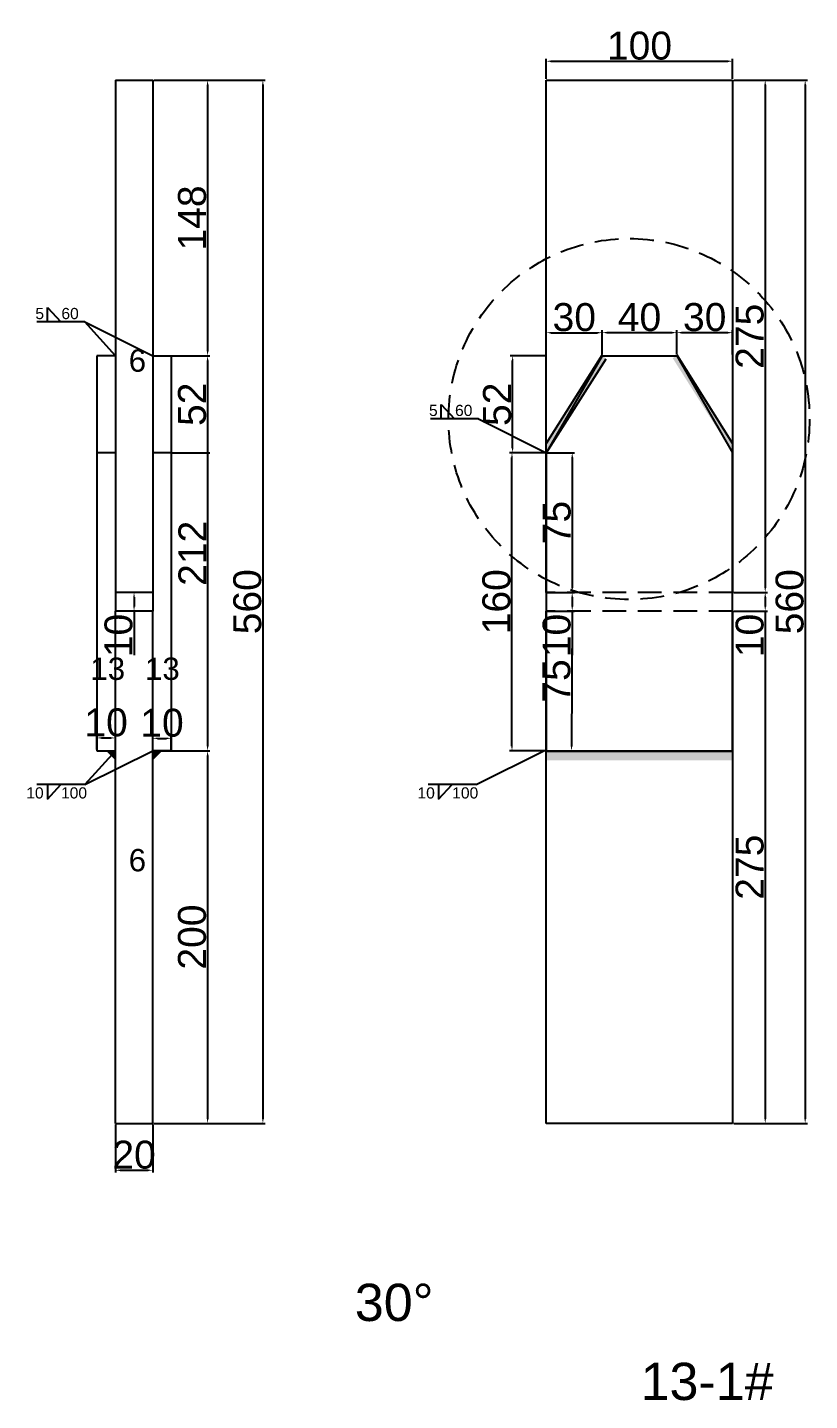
# Model space of a CAD drawing. Header units: millimetres. Extents: x 9380 to 24185, y -971 to 4358.
# Drawn here: x 19576 to 19996, y 1717 to 2455 of the extents above; entities that cross this region are included whole.
import ezdxf

# ---------------------------------------------------------------- set-up
doc = ezdxf.new("R2010")
doc.units = ezdxf.units.MM
doc.linetypes.add('DASHED', pattern=[19.05, 12.7, -6.35])
for name, color, linetype in [('切平处', 3, 'DASHED'), ('尺寸标注', 6, 'Continuous'), ('标号', 4, 'Continuous'), ('焊缝', 250, 'Continuous')]:
    doc.layers.add(name, color=color, linetype=linetype)
doc.styles.get("Standard").update_dxf_attribs({"font": 'arial.ttf'})
doc.dimstyles.new('ISO-25-JHF', dxfattribs={"dimtxt": 15, "dimasz": 2.5, "dimexe": 1.25, "dimexo": 0.625, "dimtad": 1, "dimtxsty": 'Standard', "dimcen": 2.5, "dimadec": 0, "dimazin": 0, "dimtfac": 1, "dimtmove": 0, "dimatfit": 3, "dimfxl": 1, "dimarcsym": 0})

# ---------------------------------------------------------------- blocks, each defined once
blk = doc.blocks.new('*D1542')
at = {"layer": 'Defpoints', "color": 0, "transparency": 16777216}
for p in [(19954.64, 2436.41), (19854.64, 2426.27), (19954.64, 2426.27)]:
    blk.add_point(p, dxfattribs=at)
at = {"layer": '尺寸标注', "color": 0, "lineweight": -2, "transparency": 16777216}
for p, q in [((19854.64, 2426.9), (19854.64, 2437.66)), ((19857.14, 2436.41), (19952.14, 2436.41)), ((19954.64, 2426.9), (19954.64, 2437.66))]:
    blk.add_line(p, q, dxfattribs=at)
at = {"layer": '尺寸标注', "color": 0, "transparency": 16777216}
for points in [[(19857.14, 2436.83), (19857.14, 2435.99), (19854.64, 2436.41)], [(19952.14, 2436.83), (19952.14, 2435.99), (19954.64, 2436.41)]]:
    blk.add_solid(points, dxfattribs=at)
at = {"layer": '尺寸标注', "color": 0, "transparency": 16777216, "insert": (19904.64, 2444.69), "char_height": 15, "attachment_point": 5}
blk.add_mtext('100', dxfattribs=at)
blk = doc.blocks.new('*D1543')
at = {"layer": 'Defpoints', "color": 0, "transparency": 16777216}
for p in [(19954.64, 2426.27), (19954.64, 2151.27), (19972.12, 2151.27)]:
    blk.add_point(p, dxfattribs=at)
at = {"layer": '尺寸标注', "color": 0, "lineweight": -2, "transparency": 16777216}
for p, q in [((19955.26, 2426.27), (19973.37, 2426.27)), ((19972.12, 2423.77), (19972.12, 2153.77)), ((19955.26, 2151.27), (19973.37, 2151.27))]:
    blk.add_line(p, q, dxfattribs=at)
at = {"layer": '尺寸标注', "color": 0, "transparency": 16777216}
for points in [[(19971.7, 2423.77), (19972.53, 2423.77), (19972.12, 2426.27)], [(19971.7, 2153.77), (19972.53, 2153.77), (19972.12, 2151.27)]]:
    blk.add_solid(points, dxfattribs=at)
at = {"layer": '尺寸标注', "color": 0, "transparency": 16777216, "insert": (19963.83, 2288.77), "char_height": 15, "attachment_point": 5, "rotation": 90}
blk.add_mtext('275', dxfattribs=at)
blk = doc.blocks.new('*D1456')
at = {"layer": 'Defpoints', "color": 0, "transparency": 16777216}
for p in [(19836.2, 2226.27), (19854.64, 2226.27), (19854.64, 2066.27)]:
    blk.add_point(p, dxfattribs=at)
at = {"layer": '尺寸标注', "color": 0, "lineweight": -2, "transparency": 16777216}
for p, q in [((19854.01, 2226.27), (19834.95, 2226.27)), ((19836.2, 2068.77), (19836.2, 2223.77)), ((19854.01, 2066.27), (19834.95, 2066.27))]:
    blk.add_line(p, q, dxfattribs=at)
at = {"layer": '尺寸标注', "color": 0, "transparency": 16777216}
for points in [[(19835.78, 2223.77), (19836.61, 2223.77), (19836.2, 2226.27)], [(19835.78, 2068.77), (19836.61, 2068.77), (19836.2, 2066.27)]]:
    blk.add_solid(points, dxfattribs=at)
at = {"layer": '尺寸标注', "color": 0, "transparency": 16777216, "insert": (19827.91, 2146.27), "char_height": 15, "attachment_point": 5, "rotation": 90}
blk.add_mtext('160', dxfattribs=at)
blk = doc.blocks.new('*D1544')
at = {"layer": 'Defpoints', "color": 0, "transparency": 16777216}
for p in [(19954.64, 2151.27), (19954.64, 2141.27), (19972.12, 2141.27)]:
    blk.add_point(p, dxfattribs=at)
at = {"layer": '尺寸标注', "color": 0, "lineweight": -2, "transparency": 16777216}
for p, q in [((19955.26, 2151.27), (19973.37, 2151.27)), ((19972.12, 2148.77), (19972.12, 2143.77)), ((19955.26, 2141.27), (19973.37, 2141.27)), ((19972.12, 2141.27), (19972.12, 2117.5))]:
    blk.add_line(p, q, dxfattribs=at)
at = {"layer": '尺寸标注', "color": 0, "transparency": 16777216}
for points in [[(19971.7, 2148.77), (19972.53, 2148.77), (19972.12, 2151.27)], [(19971.7, 2143.77), (19972.53, 2143.77), (19972.12, 2141.27)]]:
    blk.add_solid(points, dxfattribs=at)
at = {"layer": '尺寸标注', "color": 0, "transparency": 16777216, "insert": (19963.83, 2128.14), "char_height": 15, "attachment_point": 5, "rotation": 90}
blk.add_mtext('10', dxfattribs=at)
blk = doc.blocks.new('*D1545')
at = {"layer": 'Defpoints', "color": 0, "transparency": 16777216}
for p in [(19954.64, 2141.27), (19954.64, 1866.27), (19972.12, 1866.27)]:
    blk.add_point(p, dxfattribs=at)
at = {"layer": '尺寸标注', "color": 0, "lineweight": -2, "transparency": 16777216}
for p, q in [((19955.26, 2141.27), (19973.37, 2141.27)), ((19972.12, 2138.77), (19972.12, 1868.77)), ((19955.26, 1866.27), (19973.37, 1866.27))]:
    blk.add_line(p, q, dxfattribs=at)
at = {"layer": '尺寸标注', "color": 0, "transparency": 16777216}
for points in [[(19971.7, 2138.77), (19972.53, 2138.77), (19972.12, 2141.27)], [(19971.7, 1868.77), (19972.53, 1868.77), (19972.12, 1866.27)]]:
    blk.add_solid(points, dxfattribs=at)
at = {"layer": '尺寸标注', "color": 0, "transparency": 16777216, "insert": (19963.83, 2003.77), "char_height": 15, "attachment_point": 5, "rotation": 90}
blk.add_mtext('275', dxfattribs=at)
blk = doc.blocks.new('*D1457')
at = {"layer": 'Defpoints', "color": 0, "transparency": 16777216}
for p in [(19954.64, 2426.27), (19954.64, 1866.27), (19993.57, 1866.27)]:
    blk.add_point(p, dxfattribs=at)
at = {"layer": '尺寸标注', "color": 0, "lineweight": -2, "transparency": 16777216}
for p, q in [((19955.26, 2426.27), (19994.82, 2426.27)), ((19993.57, 2423.77), (19993.57, 1868.77)), ((19955.26, 1866.27), (19994.82, 1866.27))]:
    blk.add_line(p, q, dxfattribs=at)
at = {"layer": '尺寸标注', "color": 0, "transparency": 16777216}
for points in [[(19993.15, 2423.77), (19993.98, 2423.77), (19993.57, 2426.27)], [(19993.15, 1868.77), (19993.98, 1868.77), (19993.57, 1866.27)]]:
    blk.add_solid(points, dxfattribs=at)
at = {"layer": '尺寸标注', "color": 0, "transparency": 16777216, "insert": (19985.28, 2146.27), "char_height": 15, "attachment_point": 5, "rotation": 90}
blk.add_mtext('560', dxfattribs=at)
blk = doc.blocks.new('*D1546')
at = {"layer": 'Defpoints', "color": 0, "transparency": 16777216}
for p in [(19623.37, 1866.27), (19643.37, 1866.27), (19643.37, 1841.08)]:
    blk.add_point(p, dxfattribs=at)
at = {"layer": '尺寸标注', "color": 0, "lineweight": -2, "transparency": 16777216}
for p, q in [((19623.37, 1865.65), (19623.37, 1839.83)), ((19643.37, 1865.65), (19643.37, 1839.83)), ((19625.87, 1841.08), (19640.87, 1841.08))]:
    blk.add_line(p, q, dxfattribs=at)
at = {"layer": '尺寸标注', "color": 0, "transparency": 16777216}
for points in [[(19625.87, 1841.49), (19625.87, 1840.66), (19623.37, 1841.08)], [(19640.87, 1841.49), (19640.87, 1840.66), (19643.37, 1841.08)]]:
    blk.add_solid(points, dxfattribs=at)
at = {"layer": '尺寸标注', "color": 0, "transparency": 16777216, "insert": (19633.37, 1849.36), "char_height": 15, "attachment_point": 5}
blk.add_mtext('20', dxfattribs=at)
blk = doc.blocks.new('*D1547')
at = {"layer": 'Defpoints', "color": 0, "transparency": 16777216}
for p in [(19623.37, 2073.16), (19613.37, 2066.27), (19623.37, 2066.27)]:
    blk.add_point(p, dxfattribs=at)
at = {"layer": '尺寸标注', "color": 0, "lineweight": -2, "transparency": 16777216}
for p, q in [((19613.37, 2066.9), (19613.37, 2074.41)), ((19615.87, 2073.16), (19620.87, 2073.16)), ((19623.37, 2066.9), (19623.37, 2074.41))]:
    blk.add_line(p, q, dxfattribs=at)
at = {"layer": '尺寸标注', "color": 0, "transparency": 16777216}
for points in [[(19615.87, 2073.57), (19615.87, 2072.74), (19613.37, 2073.16)], [(19620.87, 2073.57), (19620.87, 2072.74), (19623.37, 2073.16)]]:
    blk.add_solid(points, dxfattribs=at)
at = {"layer": '尺寸标注', "color": 0, "transparency": 16777216, "insert": (19618.37, 2081.44), "char_height": 15, "attachment_point": 5}
blk.add_mtext('10', dxfattribs=at)
blk = doc.blocks.new('*D1548')
at = {"layer": 'Defpoints', "color": 0, "transparency": 16777216}
for p in [(19653.37, 2072.94), (19643.37, 2066.27), (19653.37, 2066.27)]:
    blk.add_point(p, dxfattribs=at)
at = {"layer": '尺寸标注', "color": 0, "lineweight": -2, "transparency": 16777216}
for p, q in [((19643.37, 2066.9), (19643.37, 2074.19)), ((19645.87, 2072.94), (19650.87, 2072.94)), ((19653.37, 2066.9), (19653.37, 2074.19))]:
    blk.add_line(p, q, dxfattribs=at)
at = {"layer": '尺寸标注', "color": 0, "transparency": 16777216}
for points in [[(19645.87, 2073.36), (19645.87, 2072.53), (19643.37, 2072.94)], [(19650.87, 2073.36), (19650.87, 2072.53), (19653.37, 2072.94)]]:
    blk.add_solid(points, dxfattribs=at)
at = {"layer": '尺寸标注', "color": 0, "transparency": 16777216, "insert": (19648.37, 2081.23), "char_height": 15, "attachment_point": 5}
blk.add_mtext('10', dxfattribs=at)
blk = doc.blocks.new('*D1549')
at = {"layer": 'Defpoints', "color": 0, "transparency": 16777216}
for p in [(19643.37, 2426.27), (19643.37, 2278.27), (19672.84, 2278.27)]:
    blk.add_point(p, dxfattribs=at)
at = {"layer": '尺寸标注', "color": 0, "lineweight": -2, "transparency": 16777216}
for p, q in [((19643.99, 2426.27), (19674.09, 2426.27)), ((19672.84, 2423.77), (19672.84, 2280.77)), ((19643.99, 2278.27), (19674.09, 2278.27))]:
    blk.add_line(p, q, dxfattribs=at)
at = {"layer": '尺寸标注', "color": 0, "transparency": 16777216}
for points in [[(19672.42, 2423.77), (19673.25, 2423.77), (19672.84, 2426.27)], [(19672.42, 2280.77), (19673.25, 2280.77), (19672.84, 2278.27)]]:
    blk.add_solid(points, dxfattribs=at)
at = {"layer": '尺寸标注', "color": 0, "transparency": 16777216, "insert": (19664.55, 2352.27), "char_height": 15, "attachment_point": 5, "rotation": 90}
blk.add_mtext('148', dxfattribs=at)
blk = doc.blocks.new('*D1550')
at = {"layer": 'Defpoints', "color": 0, "transparency": 16777216}
for p in [(19653.37, 2278.27), (19653.37, 2066.27), (19672.84, 2066.27)]:
    blk.add_point(p, dxfattribs=at)
at = {"layer": '尺寸标注', "color": 0, "lineweight": -2, "transparency": 16777216}
for p, q in [((19653.99, 2278.27), (19674.09, 2278.27)), ((19672.84, 2275.77), (19672.84, 2068.77)), ((19653.99, 2066.27), (19674.09, 2066.27))]:
    blk.add_line(p, q, dxfattribs=at)
at = {"layer": '尺寸标注', "color": 0, "transparency": 16777216}
for points in [[(19672.42, 2275.77), (19673.25, 2275.77), (19672.84, 2278.27)], [(19672.42, 2068.77), (19673.25, 2068.77), (19672.84, 2066.27)]]:
    blk.add_solid(points, dxfattribs=at)
at = {"layer": '尺寸标注', "color": 0, "transparency": 16777216, "insert": (19664.68, 2172.27), "char_height": 15, "attachment_point": 5, "rotation": 90}
blk.add_mtext('212', dxfattribs=at)
blk = doc.blocks.new('*D1551')
at = {"layer": 'Defpoints', "color": 0, "transparency": 16777216}
for p in [(19643.37, 2066.27), (19643.37, 1866.27), (19672.84, 1866.27)]:
    blk.add_point(p, dxfattribs=at)
at = {"layer": '尺寸标注', "color": 0, "lineweight": -2, "transparency": 16777216}
for p, q in [((19643.99, 2066.27), (19674.09, 2066.27)), ((19672.84, 2063.77), (19672.84, 1868.77)), ((19643.99, 1866.27), (19674.09, 1866.27))]:
    blk.add_line(p, q, dxfattribs=at)
at = {"layer": '尺寸标注', "color": 0, "transparency": 16777216}
for points in [[(19672.42, 2063.77), (19673.25, 2063.77), (19672.84, 2066.27)], [(19672.42, 1868.77), (19673.25, 1868.77), (19672.84, 1866.27)]]:
    blk.add_solid(points, dxfattribs=at)
at = {"layer": '尺寸标注', "color": 0, "transparency": 16777216, "insert": (19664.55, 1966.27), "char_height": 15, "attachment_point": 5, "rotation": 90}
blk.add_mtext('200', dxfattribs=at)
blk = doc.blocks.new('*D1458')
at = {"layer": 'Defpoints', "color": 0, "transparency": 16777216}
for p in [(19643.99, 2426.27), (19643.99, 1866.27), (19702.51, 1866.27)]:
    blk.add_point(p, dxfattribs=at)
at = {"layer": '尺寸标注', "color": 0, "lineweight": -2, "transparency": 16777216}
for p, q in [((19644.62, 2426.27), (19703.76, 2426.27)), ((19702.51, 2423.77), (19702.51, 1868.77)), ((19644.62, 1866.27), (19703.76, 1866.27))]:
    blk.add_line(p, q, dxfattribs=at)
at = {"layer": '尺寸标注', "color": 0, "transparency": 16777216}
for points in [[(19702.09, 2423.77), (19702.92, 2423.77), (19702.51, 2426.27)], [(19702.09, 1868.77), (19702.92, 1868.77), (19702.51, 1866.27)]]:
    blk.add_solid(points, dxfattribs=at)
at = {"layer": '尺寸标注', "color": 0, "transparency": 16777216, "insert": (19694.22, 2146.27), "char_height": 15, "attachment_point": 5, "rotation": 90}
blk.add_mtext('560', dxfattribs=at)
blk = doc.blocks.new('*D1552')
at = {"layer": 'Defpoints', "color": 0, "transparency": 16777216}
for p in [(19643.37, 2151.27), (19633.37, 2141.27), (19643.37, 2141.27)]:
    blk.add_point(p, dxfattribs=at)
at = {"layer": '尺寸标注', "color": 0, "lineweight": -2, "transparency": 16777216}
for p, q in [((19642.74, 2151.27), (19632.12, 2151.27)), ((19633.37, 2148.77), (19633.37, 2143.77)), ((19642.74, 2141.27), (19632.12, 2141.27)), ((19633.37, 2141.27), (19633.37, 2117.5))]:
    blk.add_line(p, q, dxfattribs=at)
at = {"layer": '尺寸标注', "color": 0, "transparency": 16777216}
for points in [[(19632.95, 2148.77), (19633.79, 2148.77), (19633.37, 2151.27)], [(19632.95, 2143.77), (19633.79, 2143.77), (19633.37, 2141.27)]]:
    blk.add_solid(points, dxfattribs=at)
at = {"layer": '尺寸标注', "color": 0, "transparency": 16777216, "insert": (19625.09, 2128.14), "char_height": 15, "attachment_point": 5, "rotation": 90}
blk.add_mtext('10', dxfattribs=at)
blk = doc.blocks.new('*D1553')
at = {"layer": 'Defpoints', "color": 0, "transparency": 16777216}
for p in [(19854.64, 2226.27), (19854.64, 2151.27), (19868.53, 2151.27)]:
    blk.add_point(p, dxfattribs=at)
at = {"layer": '尺寸标注', "color": 0, "lineweight": -2, "transparency": 16777216}
for p, q in [((19855.26, 2226.27), (19869.78, 2226.27)), ((19868.53, 2223.77), (19868.53, 2153.77)), ((19855.26, 2151.27), (19869.78, 2151.27))]:
    blk.add_line(p, q, dxfattribs=at)
at = {"layer": '尺寸标注', "color": 0, "transparency": 16777216}
for points in [[(19868.11, 2223.77), (19868.94, 2223.77), (19868.53, 2226.27)], [(19868.11, 2153.77), (19868.94, 2153.77), (19868.53, 2151.27)]]:
    blk.add_solid(points, dxfattribs=at)
at = {"layer": '尺寸标注', "color": 0, "transparency": 16777216, "insert": (19860.27, 2188.77), "char_height": 15, "attachment_point": 5, "rotation": 90}
blk.add_mtext('75', dxfattribs=at)
blk = doc.blocks.new('*D1554')
at = {"layer": 'Defpoints', "color": 0, "transparency": 16777216}
for p in [(19854.64, 2151.27), (19854.64, 2141.27), (19868.53, 2141.27)]:
    blk.add_point(p, dxfattribs=at)
at = {"layer": '尺寸标注', "color": 0, "lineweight": -2, "transparency": 16777216}
for p, q in [((19855.26, 2151.27), (19869.78, 2151.27)), ((19868.53, 2148.77), (19868.53, 2143.77)), ((19855.26, 2141.27), (19869.78, 2141.27)), ((19868.53, 2141.27), (19868.53, 2117.5))]:
    blk.add_line(p, q, dxfattribs=at)
at = {"layer": '尺寸标注', "color": 0, "transparency": 16777216}
for points in [[(19868.11, 2148.77), (19868.94, 2148.77), (19868.53, 2151.27)], [(19868.11, 2143.77), (19868.94, 2143.77), (19868.53, 2141.27)]]:
    blk.add_solid(points, dxfattribs=at)
at = {"layer": '尺寸标注', "color": 0, "transparency": 16777216, "insert": (19860.24, 2128.14), "char_height": 15, "attachment_point": 5, "rotation": 90}
blk.add_mtext('10', dxfattribs=at)
blk = doc.blocks.new('*D1459')
at = {"layer": 'Defpoints', "color": 0, "transparency": 16777216}
for p in [(19854.64, 2141.27), (19854.27, 2066.27), (19868.16, 2066.21)]:
    blk.add_point(p, dxfattribs=at)
at = {"layer": '尺寸标注', "color": 0, "lineweight": -2, "transparency": 16777216}
for p, q in [((19855.26, 2141.27), (19869.78, 2141.2)), ((19868.52, 2138.71), (19868.17, 2068.71)), ((19854.9, 2066.27), (19869.41, 2066.2))]:
    blk.add_line(p, q, dxfattribs=at)
at = {"layer": '尺寸标注', "color": 0, "transparency": 16777216}
for points in [[(19868.1, 2138.71), (19868.93, 2138.7), (19868.53, 2141.21)], [(19867.76, 2068.71), (19868.59, 2068.7), (19868.16, 2066.21)]]:
    blk.add_solid(points, dxfattribs=at)
at = {"layer": '尺寸标注', "color": 0, "transparency": 16777216, "insert": (19860.09, 2103.75), "char_height": 15, "attachment_point": 5, "rotation": 89.72111}
blk.add_mtext('75', dxfattribs=at)
blk = doc.blocks.new('*D1555')
at = {"layer": 'Defpoints', "color": 0, "transparency": 16777216}
for p in [(19653.37, 2278.27), (19653.37, 2226.27), (19672.84, 2226.27)]:
    blk.add_point(p, dxfattribs=at)
at = {"layer": '尺寸标注', "color": 0, "lineweight": -2, "transparency": 16777216}
for p, q in [((19653.99, 2278.27), (19674.09, 2278.27)), ((19672.84, 2275.77), (19672.84, 2228.77)), ((19653.99, 2226.27), (19674.09, 2226.27))]:
    blk.add_line(p, q, dxfattribs=at)
at = {"layer": '尺寸标注', "color": 0, "transparency": 16777216}
for points in [[(19672.42, 2275.77), (19673.25, 2275.77), (19672.84, 2278.27)], [(19672.42, 2228.77), (19673.25, 2228.77), (19672.84, 2226.27)]]:
    blk.add_solid(points, dxfattribs=at)
at = {"layer": '尺寸标注', "color": 0, "transparency": 16777216, "insert": (19664.55, 2252.27), "char_height": 15, "attachment_point": 5, "rotation": 90}
blk.add_mtext('52', dxfattribs=at)
blk = doc.blocks.new('*D1460')
at = {"layer": 'Defpoints', "color": 0, "transparency": 16777216}
for p in [(19836.55, 2278.27), (19854.64, 2278.27), (19854.64, 2226.27)]:
    blk.add_point(p, dxfattribs=at)
at = {"layer": '尺寸标注', "color": 0, "lineweight": -2, "transparency": 16777216}
for p, q in [((19854.01, 2278.27), (19835.3, 2278.27)), ((19836.55, 2228.77), (19836.55, 2275.77)), ((19854.01, 2226.27), (19835.3, 2226.27))]:
    blk.add_line(p, q, dxfattribs=at)
at = {"layer": '尺寸标注', "color": 0, "transparency": 16777216}
for points in [[(19836.13, 2275.77), (19836.97, 2275.77), (19836.55, 2278.27)], [(19836.13, 2228.77), (19836.97, 2228.77), (19836.55, 2226.27)]]:
    blk.add_solid(points, dxfattribs=at)
at = {"layer": '尺寸标注', "color": 0, "transparency": 16777216, "insert": (19828.27, 2252.27), "char_height": 15, "attachment_point": 5, "rotation": 90}
blk.add_mtext('52', dxfattribs=at)
blk = doc.blocks.new('*D1556')
at = {"layer": 'Defpoints', "color": 0, "transparency": 16777216}
for p in [(19884.64, 2290.68), (19854.64, 2278.27), (19884.64, 2278.27)]:
    blk.add_point(p, dxfattribs=at)
at = {"layer": '尺寸标注', "color": 0, "lineweight": -2, "transparency": 16777216}
for p, q in [((19854.64, 2278.9), (19854.64, 2291.93)), ((19857.14, 2290.68), (19882.14, 2290.68)), ((19884.64, 2278.9), (19884.64, 2291.93))]:
    blk.add_line(p, q, dxfattribs=at)
at = {"layer": '尺寸标注', "color": 0, "transparency": 16777216}
for points in [[(19857.14, 2291.1), (19857.14, 2290.26), (19854.64, 2290.68)], [(19882.14, 2291.1), (19882.14, 2290.26), (19884.64, 2290.68)]]:
    blk.add_solid(points, dxfattribs=at)
at = {"layer": '尺寸标注', "color": 0, "transparency": 16777216, "insert": (19869.64, 2298.97), "char_height": 15, "attachment_point": 5}
blk.add_mtext('30', dxfattribs=at)
blk = doc.blocks.new('*D1557')
at = {"layer": 'Defpoints', "color": 0, "transparency": 16777216}
for p in [(19924.64, 2290.71), (19884.64, 2278.27), (19924.64, 2278.27)]:
    blk.add_point(p, dxfattribs=at)
at = {"layer": '尺寸标注', "color": 0, "lineweight": -2, "transparency": 16777216}
for p, q in [((19884.64, 2278.9), (19884.64, 2291.96)), ((19887.14, 2290.71), (19922.14, 2290.71)), ((19924.64, 2278.9), (19924.64, 2291.96))]:
    blk.add_line(p, q, dxfattribs=at)
at = {"layer": '尺寸标注', "color": 0, "transparency": 16777216}
for points in [[(19887.14, 2291.13), (19887.14, 2290.3), (19884.64, 2290.71)], [(19922.14, 2291.13), (19922.14, 2290.3), (19924.64, 2290.71)]]:
    blk.add_solid(points, dxfattribs=at)
at = {"layer": '尺寸标注', "color": 0, "transparency": 16777216, "insert": (19904.64, 2299), "char_height": 15, "attachment_point": 5}
blk.add_mtext('40', dxfattribs=at)
blk = doc.blocks.new('*D1461')
at = {"layer": 'Defpoints', "color": 0, "transparency": 16777216}
for p in [(19954.64, 2290.71), (19924.64, 2278.27), (19954.64, 2278.27)]:
    blk.add_point(p, dxfattribs=at)
at = {"layer": '尺寸标注', "color": 0, "lineweight": -2, "transparency": 16777216}
for p, q in [((19924.64, 2278.9), (19924.64, 2291.96)), ((19927.14, 2290.71), (19952.14, 2290.71)), ((19954.64, 2278.9), (19954.64, 2291.96))]:
    blk.add_line(p, q, dxfattribs=at)
at = {"layer": '尺寸标注', "color": 0, "transparency": 16777216}
for points in [[(19927.14, 2291.13), (19927.14, 2290.3), (19924.64, 2290.71)], [(19952.14, 2291.13), (19952.14, 2290.3), (19954.64, 2290.71)]]:
    blk.add_solid(points, dxfattribs=at)
at = {"layer": '尺寸标注', "color": 0, "transparency": 16777216, "insert": (19939.64, 2299), "char_height": 15, "attachment_point": 5}
blk.add_mtext('30', dxfattribs=at)

msp = doc.modelspace()

# ---------------------------------------------------------------- hatches: boundary and pattern name
at = {"layer": '焊缝'}
h = msp.add_hatch(color=250, dxfattribs=at)
h.dxf.hatch_style = 1
h.paths.add_polyline_path([(19854.637, 2231.212), (19854.637, 2226.11), (19886.754, 2276.611), (19884.637, 2278.735)])
h = msp.add_hatch(color=250, dxfattribs=at)
h.dxf.hatch_style = 1
h.paths.add_polyline_path([(19954.637, 2231.212), (19954.637, 2226.11), (19922.481, 2276.98), (19924.637, 2278.735)])
h = msp.add_hatch(color=250, dxfattribs=at)
h.dxf.hatch_style = 1
h.paths.add_polyline_path([(19623.37, 2061.11), (19618.37, 2066.11), (19623.37, 2066.11)])
h = msp.add_hatch(color=250, dxfattribs=at)
h.dxf.hatch_style = 1
h.paths.add_polyline_path([(19643.37, 2061.11), (19648.37, 2066.11), (19643.37, 2066.11)])
h = msp.add_hatch(color=250, dxfattribs=at)
h.dxf.hatch_style = 1
h.paths.add_polyline_path([(19854.637, 2061.11), (19854.637, 2066.11), (19954.637, 2066.11), (19954.632, 2061.11)])

# ---------------------------------------------------------------- linework, layer by layer
for p, q in [((19623.37, 2426.273), (19643.37, 2426.273)), ((19623.37, 2426.273), (19623.37, 2151.273)), ((19643.37, 2426.273), (19643.37, 2151.273)), ((19854.637, 2426.273), (19954.637, 2426.273)), ((19854.637, 2151.273), (19854.637, 2426.273)), ((19954.637, 2426.273), (19954.637, 2151.273)), ((19623.37, 2278.273), (19613.37, 2278.273)), ((19613.37, 2278.273), (19613.37, 2066.273)), ((19643.37, 2278.273), (19653.37, 2278.273)), ((19653.37, 2278.273), (19653.37, 2066.273)), ((19884.637, 2278.273), (19854.637, 2226.273)), ((19884.637, 2278.273), (19924.637, 2278.273)), ((19924.637, 2278.273), (19954.637, 2226.273)), ((19623.37, 2226.273), (19613.37, 2226.273)), ((19653.37, 2226.273), (19643.37, 2226.273)), ((19854.637, 2226.273), (19854.637, 2066.273)), ((19954.637, 2066.273), (19954.637, 2226.273)), ((19643.37, 2151.273), (19623.37, 2151.273)), ((19623.37, 2151.273), (19623.37, 2141.273)), ((19643.37, 2151.273), (19643.37, 2141.273)), ((19643.37, 2141.273), (19623.37, 2141.273)), ((19623.37, 1866.273), (19623.37, 2141.273)), ((19643.37, 1866.273), (19643.37, 2141.273)), ((19854.637, 1866.273), (19854.637, 2141.273)), ((19954.637, 2141.273), (19954.637, 1866.273)), ((19613.37, 2066.273), (19623.37, 2066.273)), ((19653.37, 2066.273), (19643.37, 2066.273)), ((19854.637, 2066.273), (19954.637, 2066.273)), ((19623.37, 1866.273), (19643.37, 1866.273)), ((19954.637, 1866.273), (19854.637, 1866.273))]:
    msp.add_line(p, q)
at = {"linetype": 'DASHED'}
for p, q in [((19954.637, 2151.273), (19854.637, 2151.273)), ((19954.637, 2141.273), (19854.637, 2141.273))]:
    msp.add_line(p, q, dxfattribs=at)
at = {"layer": '切平处'}
msp.add_circle((19899.027, 2244.336), 96.875, dxfattribs=at)
at = {"layer": '尺寸标注'}
for p, q in [((19586.865, 2296.463), (19586.865, 2304.228)), ((19586.865, 2304.228), (19594.097, 2296.463)), ((19606.978, 2296.463), (19581.215, 2296.463)), ((19623.37, 2278.273), (19606.978, 2296.463)), ((19606.978, 2296.463), (19643.37, 2278.273)), ((19798.133, 2244.463), (19798.133, 2252.228)), ((19798.133, 2252.228), (19805.364, 2244.463)), ((19818.246, 2244.463), (19792.483, 2244.463)), ((19818.246, 2244.463), (19854.637, 2226.273)), ((19623.37, 2066.273), (19606.978, 2048.084)), ((19606.978, 2048.084), (19643.37, 2066.273)), ((19816.932, 2048.084), (19853.323, 2066.273)), ((19606.978, 2048.084), (19581.215, 2048.084)), ((19586.865, 2048.084), (19586.865, 2040.319)), ((19586.865, 2040.319), (19594.097, 2048.084)), ((19816.932, 2048.084), (19791.169, 2048.084)), ((19796.819, 2048.084), (19796.819, 2040.319)), ((19796.819, 2040.319), (19804.051, 2048.084))]:
    msp.add_line(p, q, dxfattribs=at)
at = {"layer": '焊缝'}
for p, q in [((19884.637, 2278.735), (19854.632, 2231.212)), ((19924.637, 2278.735), (19954.642, 2231.212)), ((19854.637, 2226.11), (19886.754, 2276.611)), ((19854.637, 2066.11), (19954.637, 2066.11))]:
    msp.add_line(p, q, dxfattribs=at)

# ---------------------------------------------------------------- texts
at = {"insert": (19751.845, 1780.167), "char_height": 20, "attachment_point": 1}
msp.add_mtext_dynamic_manual_height_columns('30° ', width=70.10425, gutter_width=12.5, heights=[0], dxfattribs=at)
at = {"layer": '尺寸标注', "char_height": 6}
for s, insert, attachment_point in [('5    60', (19580.395, 2303.98), 1), ('5    60', (19791.663, 2251.98), 1), ('\\pt0;10    100', (19575.523, 2040.566), 7), ('\\pt0;10    100', (19785.477, 2040.566), 7)]:
    msp.add_mtext_dynamic_manual_height_columns(s, width=68.30832, gutter_width=12.5, heights=[0], dxfattribs=dict(at, insert=insert, attachment_point=attachment_point))
at = {"layer": '标号'}
for s, insert, char_height, attachment_point in [('6 ', (19630.505, 2269.563), 12, 7), ('13 ', (19609.948, 2104.134), 12, 7), ('13 ', (19639.248, 2104.134), 12, 7), ('6 ', (19630.505, 2001.389), 12, 7), ('13-1#', (19905.219, 1737.759), 20, 1)]:
    msp.add_mtext_dynamic_manual_height_columns(s, width=70.10425, gutter_width=12.5, heights=[0], dxfattribs=dict(at, insert=insert, char_height=char_height, attachment_point=attachment_point))

# ---------------------------------------------------------------- dimensions: what is measured, and where the dimension line sits
at = {"layer": '尺寸标注'}
for p1, p2, distance, picture, middle in [((19854.637, 2426.273), (19954.637, 2426.273), 10.138, '*D1542', (19904.637, 2444.695)), ((19643.37, 2426.273), (19643.37, 2278.273), 29.467, '*D1549', (19664.553, 2352.273)), ((19954.637, 2426.273), (19954.637, 2151.273), 17.478, '*D1543', (19963.832, 2288.773)), ((19954.637, 2426.273), (19954.637, 1866.273), 38.931, '*D1457', (19985.284, 2146.273)), ((19854.637, 2278.273), (19884.637, 2278.273), 12.406, '*D1556', (19869.637, 2298.968)), ((19884.637, 2278.273), (19924.637, 2278.273), 12.44, '*D1557', (19904.637, 2298.996)), ((19924.637, 2278.273), (19954.637, 2278.273), 12.44, '*D1461', (19939.637, 2299.002)), ((19653.37, 2278.273), (19653.37, 2066.273), 19.467, '*D1550', (19664.681, 2172.273)), ((19653.37, 2278.273), (19653.37, 2226.273), 19.467, '*D1555', (19664.553, 2252.273)), ((19854.637, 2226.273), (19854.637, 2278.273), 18.088, '*D1460', (19828.265, 2252.273)), ((19854.637, 2066.273), (19854.637, 2226.273), 18.44, '*D1456', (19827.913, 2146.273)), ((19854.637, 2226.273), (19854.637, 2151.273), 13.891, '*D1553', (19860.275, 2188.773)), ((19643.37, 2151.273), (19643.37, 2141.273), -10, '*D1552', (19625.086, 2128.136)), ((19854.637, 2151.273), (19854.637, 2141.273), 13.891, '*D1554', (19860.244, 2128.136)), ((19954.637, 2151.273), (19954.637, 2141.273), 17.478, '*D1544', (19963.832, 2128.136)), ((19854.637, 2141.273), (19854.272, 2066.273), 13.891, '*D1459', (19860.092, 2103.746)), ((19954.637, 2141.273), (19954.637, 1866.273), 17.478, '*D1545', (19963.832, 2003.773)), ((19643.37, 2066.273), (19643.37, 1866.273), 29.467, '*D1551', (19664.553, 1966.273))]:
    dim = msp.add_aligned_dim(p1=p1, p2=p2, distance=distance, dimstyle='ISO-25-JHF', dxfattribs=at)
    dim.commit()
    dim.dimension.update_dxf_attribs({"geometry": picture, "text_midpoint": middle})
for base, p1, p2, angle, picture, middle in [((19702.508, 1866.273), (19643.995, 2426.273), (19643.995, 1866.273), 270, '*D1458', (19702.508, 2146.273)), ((19623.37, 2073.156), (19613.37, 2066.273), (19623.37, 2066.273), 0, '*D1547', (19618.37, 2073.156)), ((19653.37, 2072.942), (19643.37, 2066.273), (19653.37, 2066.273), 0, '*D1548', (19648.37, 2072.942)), ((19643.37, 1841.075), (19623.37, 1866.273), (19643.37, 1866.273), 0, '*D1546', (19633.37, 1841.075))]:
    dim = msp.add_linear_dim(base=base, p1=p1, p2=p2, angle=angle, dimstyle='ISO-25-JHF', dxfattribs=at)
    dim.commit()
    dim.dimension.update_dxf_attribs({"geometry": picture, "text_midpoint": middle, "dimtype": 161})

doc.saveas('drawing.dxf')
